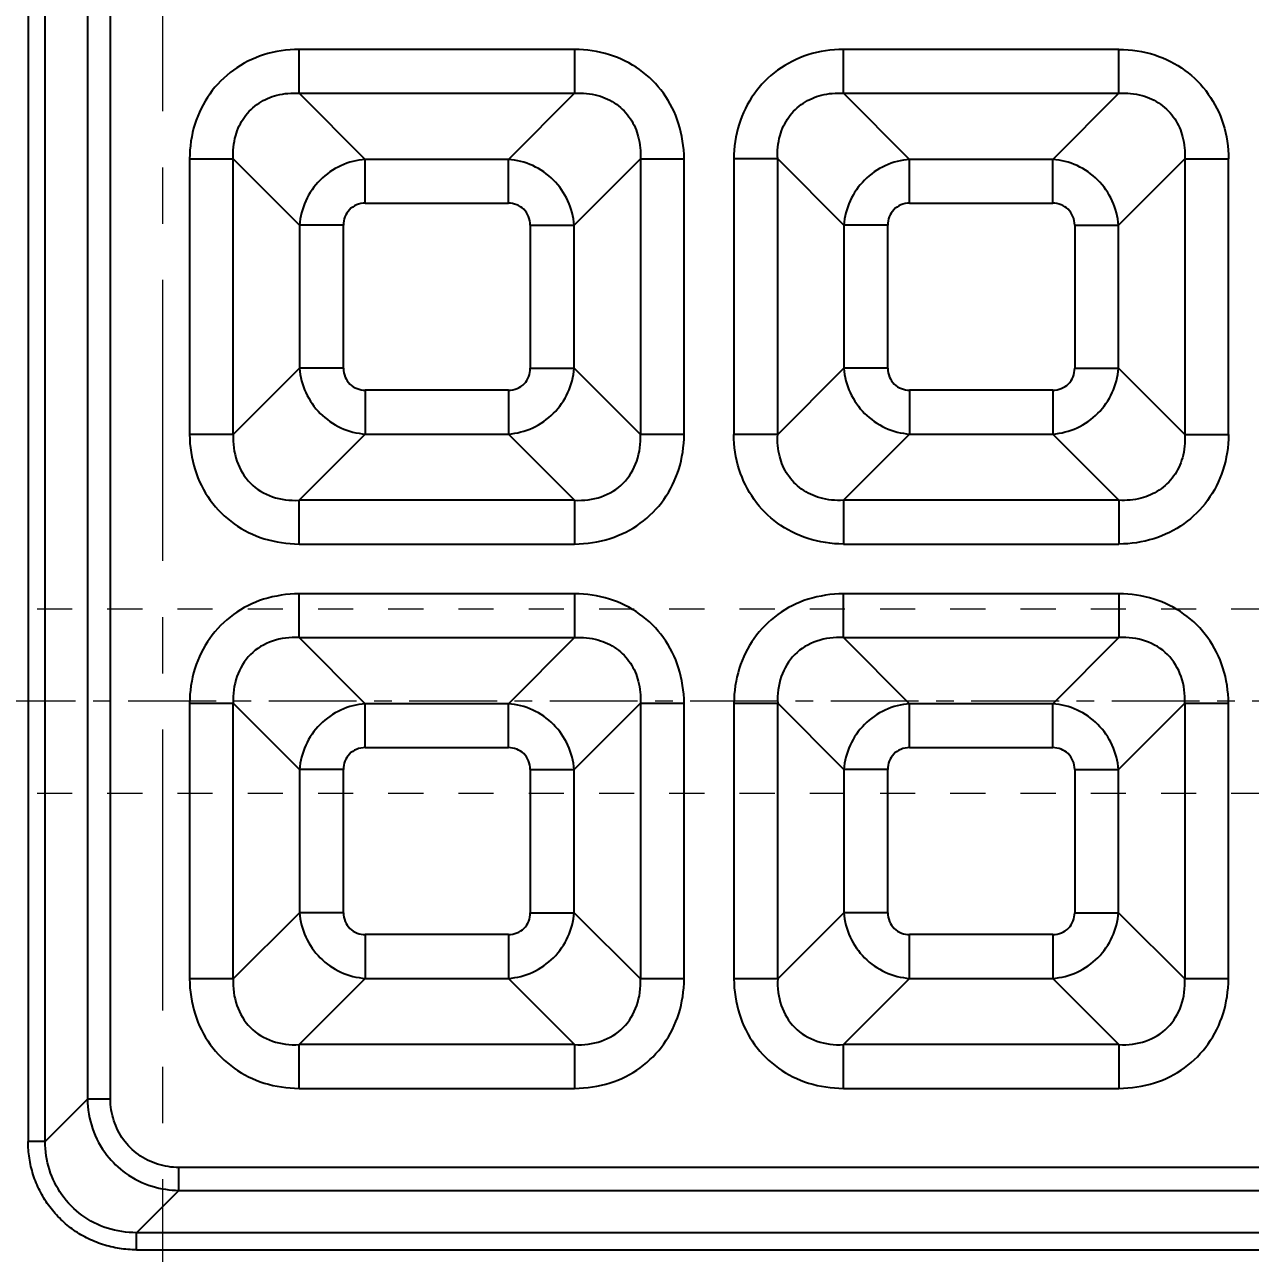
# Model space of a CAD drawing. Header units: millimetres. Extents: x 3267 to 5677, y -4731 to 2600.
# Drawn here: x 4605.2 to 4658.4, y -786 to -732.7 of the extents above; entities that cross this region are included whole.
import ezdxf

# ---------------------------------------------------------------- set-up
doc = ezdxf.new("R2010")
doc.units = ezdxf.units.MM
doc.header["$LTSCALE"] = 16.335
doc.header["$PDMODE"] = 3
doc.header["$PDSIZE"] = 0.3125
doc.linetypes.add('CENTER', pattern=[0.6, 0.375, -0.075, 0.075, -0.075])
doc.linetypes.add('HIDDEN', pattern=[0.2, 0.1, -0.1])
doc.layers.get('0').update_dxf_attribs({"linetype": 'CONTINUOUS'})
doc.layers.get('Defpoints').update_dxf_attribs({"linetype": 'CONTINUOUS'})
doc.layers.add('center', color=1, linetype='CENTER', lineweight=9)
doc.layers.add('cool', color=153, linetype='HIDDEN', lineweight=9)
doc.styles.get("Standard").update_dxf_attribs({"font": 'txt', "width": 0.8})
doc.dimstyles.get("Standard").update_dxf_attribs({"dimtxt": 0.15625, "dimasz": 0.1875, "dimexe": 0.125, "dimexo": 0.0625, "dimtad": 0, "dimtih": 1, "dimtoh": 1, "dimdsep": 46, "dimtxsty": 'Standard', "dimcen": 0.09, "dimadec": 0, "dimazin": 0, "dimtp": 0.01, "dimtm": 0.01, "dimtfac": 1, "dimtofl": 0, "dimtmove": 0, "dimatfit": 3, "dimfxl": 0, "dimtolj": 1, "dimarcsym": 0})

# ---------------------------------------------------------------- blocks, each defined once
blk = doc.blocks.new('*D143')
at = {"color": 4, "lineweight": -2}
blk.add_line((4762.433, -762.001), (4780.713, -762.001), dxfattribs=at)
at = {"layer": 'Defpoints', "color": 0}
for p in [(4762.433, -762.001), (4780.713, -762.001), (4611.243, -791.002)]:
    blk.add_point(p, dxfattribs=at)
at = {"color": 6, "insert": (4788.046, -762.001), "char_height": 5, "attachment_point": 5}
blk.add_mtext('\\A1;29.00', dxfattribs=at)
blk = doc.blocks.new('*D168')
at = {"color": 4, "lineweight": -2}
blk.add_line((4719.639, -743.002), (4780.713, -743.002), dxfattribs=at)
at = {"layer": 'Defpoints', "color": 0}
for p in [(4719.639, -743.002), (4780.713, -743.002), (4611.243, -791.002)]:
    blk.add_point(p, dxfattribs=at)
at = {"color": 6, "insert": (4788.046, -743.002), "char_height": 5, "attachment_point": 5}
blk.add_mtext('\\A1;48.00', dxfattribs=at)
blk = doc.blocks.new('*D169')
at = {"color": 4, "lineweight": -2}
blk.add_line((4697.639, -709.002), (4780.713, -709.002), dxfattribs=at)
at = {"layer": 'Defpoints', "color": 0}
for p in [(4697.639, -709.002), (4780.713, -709.002), (4611.243, -791.002)]:
    blk.add_point(p, dxfattribs=at)
at = {"color": 6, "insert": (4788.046, -709.002), "char_height": 5, "attachment_point": 5}
blk.add_mtext('\\A1;82.00', dxfattribs=at)
blk = doc.blocks.new('*D170')
at = {"color": 4, "lineweight": -2}
blk.add_line((4721.21, -694.001), (4780.713, -694.001), dxfattribs=at)
at = {"layer": 'Defpoints', "color": 0}
for p in [(4721.21, -694.001), (4780.713, -694.001), (4611.243, -791.002)]:
    blk.add_point(p, dxfattribs=at)
at = {"color": 6, "insert": (4788.046, -694.001), "char_height": 5, "attachment_point": 5}
blk.add_mtext('\\A1;97.00', dxfattribs=at)
blk = doc.blocks.new('*D171')
at = {"color": 4, "lineweight": -2}
blk.add_line((4658.639, -680.002), (4780.713, -680.002), dxfattribs=at)
at = {"layer": 'Defpoints', "color": 0}
for p in [(4658.639, -680.002), (4780.713, -680.002), (4611.243, -791.002)]:
    blk.add_point(p, dxfattribs=at)
at = {"color": 6, "insert": (4788.046, -680.002), "char_height": 5, "attachment_point": 5}
blk.add_mtext('\\A1;111.00', dxfattribs=at)
blk = doc.blocks.new('*D172')
at = {"color": 4, "lineweight": -2}
blk.add_line((4615.643, -674.002), (4780.713, -674.002), dxfattribs=at)
at = {"layer": 'Defpoints', "color": 0}
for p in [(4615.643, -674.002), (4780.713, -674.002), (4611.243, -791.002)]:
    blk.add_point(p, dxfattribs=at)
at = {"color": 6, "insert": (4788.713, -674.002), "char_height": 5, "attachment_point": 5}
blk.add_mtext('\\A1;117.00', dxfattribs=at)
blk = doc.blocks.new('*D173')
at = {"color": 4, "lineweight": -2}
for p, q in [((4760.713, -673.002), (4770.713, -667.041)), ((4770.713, -667.041), (4780.713, -667.041)), ((4742.618, -673.002), (4760.713, -673.002))]:
    blk.add_line(p, q, dxfattribs=at)
at = {"layer": 'Defpoints', "color": 0}
for p in [(4780.713, -667.041), (4742.618, -673.002), (4611.243, -791.002)]:
    blk.add_point(p, dxfattribs=at)
at = {"color": 6, "insert": (4788.713, -667.041), "char_height": 5, "attachment_point": 5}
blk.add_mtext('\\A1;118.00', dxfattribs=at)
blk = doc.blocks.new('*D144')
at = {"color": 4, "lineweight": -2}
blk.add_line((4611.243, -642.981), (4611.243, -623.917), dxfattribs=at)
at = {"layer": 'Defpoints', "color": 0}
for p in [(4611.243, -623.917), (4611.243, -642.981), (4611.243, -791.002)]:
    blk.add_point(p, dxfattribs=at)
at = {"color": 6, "insert": (4611.243, -618.917), "char_height": 5, "attachment_point": 5, "rotation": 90}
blk.add_mtext('\\A1;0.00', dxfattribs=at)
blk = doc.blocks.new('*D145')
at = {"color": 4, "lineweight": -2}
for p, q in [((4654.269, -634.173), (4654.269, -624.173)), ((4654.239, -644.173), (4654.269, -634.173)), ((4654.239, -675.602), (4654.239, -644.173))]:
    blk.add_line(p, q, dxfattribs=at)
at = {"layer": 'Defpoints', "color": 0}
for p in [(4654.269, -624.173), (4654.239, -675.602), (4611.243, -791.002)]:
    blk.add_point(p, dxfattribs=at)
at = {"color": 6, "insert": (4654.269, -616.84), "char_height": 5, "attachment_point": 5, "rotation": 90}
blk.add_mtext('\\A1;43.00', dxfattribs=at)
blk = doc.blocks.new('*D179')
at = {"color": 4, "lineweight": -2}
for p, q in [((4693.239, -634.173), (4693.239, -624.173)), ((4694.239, -644.173), (4693.239, -634.173)), ((4694.239, -704.601), (4694.239, -644.173))]:
    blk.add_line(p, q, dxfattribs=at)
at = {"layer": 'Defpoints', "color": 0}
for p in [(4693.239, -624.173), (4694.239, -704.601), (4611.243, -791.002)]:
    blk.add_point(p, dxfattribs=at)
at = {"color": 6, "insert": (4693.239, -616.84), "char_height": 5, "attachment_point": 5, "rotation": 90}
blk.add_mtext('\\A1;83.00', dxfattribs=at)
blk = doc.blocks.new('*D180')
at = {"color": 4, "lineweight": -2}
for p, q in [((4715.239, -634.173), (4715.239, -624.173)), ((4719.239, -644.173), (4715.239, -634.173)), ((4719.239, -738.601), (4719.239, -644.173))]:
    blk.add_line(p, q, dxfattribs=at)
at = {"layer": 'Defpoints', "color": 0}
for p in [(4715.239, -624.173), (4719.239, -738.601), (4611.243, -791.002)]:
    blk.add_point(p, dxfattribs=at)
at = {"color": 6, "insert": (4715.239, -615.84), "char_height": 5, "attachment_point": 5, "rotation": 90}
blk.add_mtext('\\A1;108.00', dxfattribs=at)
blk = doc.blocks.new('*D181')
at = {"color": 4, "lineweight": -2}
blk.add_line((4739.743, -664.202), (4739.743, -624.173), dxfattribs=at)
at = {"layer": 'Defpoints', "color": 0}
for p in [(4739.743, -624.173), (4739.743, -664.202), (4611.243, -791.002)]:
    blk.add_point(p, dxfattribs=at)
at = {"color": 6, "insert": (4739.743, -615.173), "char_height": 5, "attachment_point": 5, "rotation": 90}
blk.add_mtext('\\A1;128.50', dxfattribs=at)
blk = doc.blocks.new('*D148')
at = {"color": 4, "lineweight": -2}
blk.add_line((4460.053, -762.001), (4441.773, -762.001), dxfattribs=at)
at = {"layer": 'Defpoints', "color": 0}
for p in [(4441.773, -762.001), (4460.053, -762.001), (4611.243, -791.002)]:
    blk.add_point(p, dxfattribs=at)
at = {"color": 6, "insert": (4434.439, -762.001), "char_height": 5, "attachment_point": 5}
blk.add_mtext('\\A1;29.00', dxfattribs=at)
blk = doc.blocks.new('*D149')
at = {"color": 4, "lineweight": -2}
blk.add_line((4502.817, -743.002), (4441.773, -743.002), dxfattribs=at)
at = {"layer": 'Defpoints', "color": 0}
for p in [(4441.773, -743.002), (4502.817, -743.002), (4611.243, -791.002)]:
    blk.add_point(p, dxfattribs=at)
at = {"color": 6, "insert": (4434.439, -743.002), "char_height": 5, "attachment_point": 5}
blk.add_mtext('\\A1;48.00', dxfattribs=at)
blk = doc.blocks.new('*D150')
at = {"color": 4, "lineweight": -2}
blk.add_line((4524.817, -709.002), (4441.773, -709.002), dxfattribs=at)
at = {"layer": 'Defpoints', "color": 0}
for p in [(4441.773, -709.002), (4524.817, -709.002), (4611.243, -791.002)]:
    blk.add_point(p, dxfattribs=at)
at = {"color": 6, "insert": (4434.439, -709.002), "char_height": 5, "attachment_point": 5}
blk.add_mtext('\\A1;82.00', dxfattribs=at)
blk = doc.blocks.new('*D151')
at = {"color": 4, "lineweight": -2}
blk.add_line((4501.275, -694.001), (4441.773, -694.001), dxfattribs=at)
at = {"layer": 'Defpoints', "color": 0}
for p in [(4441.773, -694.001), (4501.275, -694.001), (4611.243, -791.002)]:
    blk.add_point(p, dxfattribs=at)
at = {"color": 6, "insert": (4434.439, -694.001), "char_height": 5, "attachment_point": 5}
blk.add_mtext('\\A1;97.00', dxfattribs=at)
blk = doc.blocks.new('*D152')
at = {"color": 4, "lineweight": -2}
blk.add_line((4563.817, -680.002), (4441.773, -680.002), dxfattribs=at)
at = {"layer": 'Defpoints', "color": 0}
for p in [(4441.773, -680.002), (4563.817, -680.002), (4611.243, -791.002)]:
    blk.add_point(p, dxfattribs=at)
at = {"color": 6, "insert": (4434.439, -680.002), "char_height": 5, "attachment_point": 5}
blk.add_mtext('\\A1;111.00', dxfattribs=at)
blk = doc.blocks.new('*D153')
at = {"color": 4, "lineweight": -2}
blk.add_line((4606.843, -674.002), (4441.773, -674.002), dxfattribs=at)
at = {"layer": 'Defpoints', "color": 0}
for p in [(4441.773, -674.002), (4606.843, -674.002), (4611.243, -791.002)]:
    blk.add_point(p, dxfattribs=at)
at = {"color": 6, "insert": (4433.773, -674.002), "char_height": 5, "attachment_point": 5}
blk.add_mtext('\\A1;117.00', dxfattribs=at)
blk = doc.blocks.new('*D154')
at = {"color": 4, "lineweight": -2}
for p, q in [((4451.773, -667.041), (4441.773, -667.041)), ((4461.773, -673.002), (4451.773, -667.041)), ((4479.867, -673.002), (4461.773, -673.002))]:
    blk.add_line(p, q, dxfattribs=at)
at = {"layer": 'Defpoints', "color": 0}
for p in [(4441.773, -667.041), (4479.867, -673.002), (4611.243, -791.002)]:
    blk.add_point(p, dxfattribs=at)
at = {"color": 6, "insert": (4433.773, -667.041), "char_height": 5, "attachment_point": 5}
blk.add_mtext('\\A1;118.00', dxfattribs=at)
blk = doc.blocks.new('*D160')
at = {"color": 4, "lineweight": -2}
for p, q in [((4568.217, -634.173), (4568.217, -624.173)), ((4568.247, -644.173), (4568.217, -634.173)), ((4568.247, -675.644), (4568.247, -644.173))]:
    blk.add_line(p, q, dxfattribs=at)
at = {"layer": 'Defpoints', "color": 0}
for p in [(4568.217, -624.173), (4568.247, -675.644), (4611.243, -791.002)]:
    blk.add_point(p, dxfattribs=at)
at = {"color": 6, "insert": (4568.217, -616.84), "char_height": 5, "attachment_point": 5, "rotation": 90}
blk.add_mtext('\\A1;43.00', dxfattribs=at)
blk = doc.blocks.new('*D161')
at = {"color": 4, "lineweight": -2}
for p, q in [((4529.217, -634.173), (4529.217, -624.173)), ((4528.247, -644.173), (4529.217, -634.173)), ((4528.247, -704.672), (4528.247, -644.173))]:
    blk.add_line(p, q, dxfattribs=at)
at = {"layer": 'Defpoints', "color": 0}
for p in [(4529.217, -624.173), (4528.247, -704.672), (4611.243, -791.002)]:
    blk.add_point(p, dxfattribs=at)
at = {"color": 6, "insert": (4529.217, -616.84), "char_height": 5, "attachment_point": 5, "rotation": 90}
blk.add_mtext('\\A1;83.00', dxfattribs=at)
blk = doc.blocks.new('*D162')
at = {"color": 4, "lineweight": -2}
for p, q in [((4507.217, -634.173), (4507.217, -624.173)), ((4506.247, -644.173), (4507.217, -634.173)), ((4506.247, -738.601), (4506.247, -644.173))]:
    blk.add_line(p, q, dxfattribs=at)
at = {"layer": 'Defpoints', "color": 0}
for p in [(4507.217, -624.173), (4506.247, -738.601), (4611.243, -791.002)]:
    blk.add_point(p, dxfattribs=at)
at = {"color": 6, "insert": (4507.217, -615.84), "char_height": 5, "attachment_point": 5, "rotation": 90}
blk.add_mtext('\\A1;105.00', dxfattribs=at)
blk = doc.blocks.new('*D163')
at = {"color": 4, "lineweight": -2}
blk.add_line((4482.742, -664.202), (4482.742, -624.173), dxfattribs=at)
at = {"layer": 'Defpoints', "color": 0}
for p in [(4482.742, -624.173), (4482.742, -664.202), (4611.243, -791.002)]:
    blk.add_point(p, dxfattribs=at)
at = {"color": 6, "insert": (4482.742, -615.173), "char_height": 5, "attachment_point": 5, "rotation": 90}
blk.add_mtext('\\A1;128.50', dxfattribs=at)
blk = doc.blocks.new('*D167')
at = {"color": 4, "lineweight": -2}
for p, q in [((4493.943, -636.034), (4493.943, -626.034)), ((4490.742, -646.034), (4493.943, -636.034)), ((4490.742, -781.571), (4490.742, -646.034))]:
    blk.add_line(p, q, dxfattribs=at)
at = {"layer": 'Defpoints', "color": 0}
for p in [(4493.943, -626.034), (4490.742, -781.571), (4611.243, -791.002)]:
    blk.add_point(p, dxfattribs=at)
at = {"color": 6, "insert": (4493.943, -617.368), "char_height": 5, "attachment_point": 5, "rotation": 90}
blk.add_mtext('\\A1;120.50', dxfattribs=at)
blk = doc.blocks.new('*D185')
at = {"color": 4, "lineweight": -2}
for p, q in [((4451.914, -779.805), (4441.914, -779.805)), ((4461.914, -785.971), (4451.914, -779.805)), ((4486.342, -785.971), (4461.914, -785.971))]:
    blk.add_line(p, q, dxfattribs=at)
at = {"layer": 'Defpoints', "color": 0}
for p in [(4441.914, -779.805), (4486.342, -785.971), (4611.243, -791.001)]:
    blk.add_point(p, dxfattribs=at)
at = {"color": 6, "insert": (4436.247, -779.805), "char_height": 5, "attachment_point": 5}
blk.add_mtext('\\A1;5.03', dxfattribs=at)
blk = doc.blocks.new('*D186')
at = {"color": 4, "lineweight": -2}
for p, q in [((4760.382, -785.971), (4770.382, -781.558)), ((4770.382, -781.558), (4780.382, -781.558)), ((4729.143, -785.971), (4760.382, -785.971))]:
    blk.add_line(p, q, dxfattribs=at)
at = {"layer": 'Defpoints', "color": 0}
for p in [(4780.382, -781.558), (4729.143, -785.971), (4611.243, -791.001)]:
    blk.add_point(p, dxfattribs=at)
at = {"color": 6, "insert": (4786.048, -781.558), "char_height": 5, "attachment_point": 5}
blk.add_mtext('\\A1;5.03', dxfattribs=at)
blk = doc.blocks.new('*D187')
at = {"color": 4, "lineweight": -2}
blk.add_line((4724.743, -781.571), (4724.743, -624.743), dxfattribs=at)
at = {"layer": 'Defpoints', "color": 0}
for p in [(4724.743, -624.743), (4724.743, -781.571), (4611.243, -791.001)]:
    blk.add_point(p, dxfattribs=at)
at = {"color": 6, "insert": (4724.743, -616.409), "char_height": 5, "attachment_point": 5, "rotation": 90}
blk.add_mtext('\\A1;113.50', dxfattribs=at)

msp = doc.modelspace()

# ---------------------------------------------------------------- linework, layer by layer
at = {"color": 6, "linetype": 'Continuous'}
for p, q in [((4605.397, -701.95), (4605.395, -781.113)), ((4606.138, -781.113), (4606.137, -701.95)), ((4608.962, -779.278), (4608.962, -703.86)), ((4607.973, -705.348), (4607.974, -779.278)), ((4617.149, -735.635), (4617.149, -733.734)), ((4629.106, -733.734), (4617.149, -733.734)), ((4629.106, -733.734), (4629.106, -735.635)), ((4640.766, -735.635), (4640.766, -733.734)), ((4652.724, -733.734), (4640.766, -733.734)), ((4652.724, -735.635), (4652.724, -733.734)), ((4617.149, -735.635), (4620.022, -738.508)), ((4617.149, -735.635), (4629.106, -735.635)), ((4626.233, -738.508), (4629.106, -735.635)), ((4640.766, -735.635), (4652.724, -735.635)), ((4640.766, -735.635), (4643.639, -738.508)), ((4649.851, -738.508), (4652.724, -735.635)), ((4612.398, -738.486), (4612.398, -750.443)), ((4612.398, -738.486), (4614.298, -738.486)), ((4614.298, -750.443), (4614.298, -738.486)), ((4617.171, -741.359), (4614.298, -738.486)), ((4620.022, -740.408), (4620.022, -738.508)), ((4626.233, -738.508), (4620.022, -738.508)), ((4626.233, -740.408), (4626.233, -738.508)), ((4631.957, -738.486), (4629.084, -741.359)), ((4631.957, -738.486), (4631.957, -750.443)), ((4631.957, -738.486), (4633.858, -738.486)), ((4633.858, -750.443), (4633.858, -738.486)), ((4636.015, -738.486), (4636.015, -750.443)), ((4637.916, -738.486), (4636.015, -738.486)), ((4637.916, -750.443), (4637.916, -738.486)), ((4640.789, -741.359), (4637.916, -738.486)), ((4643.639, -740.408), (4643.639, -738.508)), ((4649.851, -738.508), (4643.639, -738.508)), ((4649.851, -740.408), (4649.851, -738.508)), ((4655.575, -738.486), (4652.702, -741.359)), ((4655.575, -738.486), (4655.575, -750.443)), ((4655.575, -738.486), (4657.475, -738.486)), ((4657.475, -750.443), (4657.475, -738.486)), ((4620.022, -740.408), (4626.233, -740.408)), ((4643.639, -740.408), (4649.851, -740.408)), ((4617.171, -741.359), (4617.171, -747.57)), ((4619.072, -741.359), (4617.171, -741.359)), ((4619.072, -747.57), (4619.072, -741.359)), ((4627.184, -741.359), (4627.184, -747.57)), ((4627.184, -741.359), (4629.084, -741.359)), ((4629.084, -747.57), (4629.084, -741.359)), ((4640.789, -741.359), (4640.789, -747.57)), ((4642.689, -741.359), (4640.789, -741.359)), ((4642.689, -747.57), (4642.689, -741.359)), ((4650.801, -741.359), (4650.801, -747.57)), ((4650.801, -741.359), (4652.702, -741.359)), ((4652.702, -747.57), (4652.702, -741.359)), ((4614.298, -750.443), (4617.171, -747.57)), ((4619.072, -747.57), (4617.171, -747.57)), ((4627.184, -747.57), (4629.084, -747.57)), ((4629.084, -747.57), (4631.957, -750.443)), ((4637.916, -750.443), (4640.789, -747.57)), ((4642.689, -747.57), (4640.789, -747.57)), ((4650.801, -747.57), (4652.702, -747.57)), ((4652.702, -747.57), (4655.575, -750.443)), ((4620.022, -748.52), (4620.022, -750.421)), ((4626.233, -748.52), (4620.022, -748.52)), ((4626.233, -748.52), (4626.233, -750.421)), ((4643.639, -748.52), (4643.639, -750.421)), ((4649.851, -748.52), (4643.639, -748.52)), ((4649.851, -748.52), (4649.851, -750.421)), ((4614.298, -750.443), (4612.398, -750.443)), ((4620.022, -750.421), (4617.149, -753.294)), ((4620.022, -750.421), (4626.233, -750.421)), ((4629.106, -753.294), (4626.233, -750.421)), ((4633.858, -750.443), (4631.957, -750.443)), ((4637.916, -750.443), (4636.015, -750.443)), ((4643.639, -750.421), (4640.766, -753.294)), ((4643.639, -750.421), (4649.851, -750.421)), ((4652.724, -753.294), (4649.851, -750.421)), ((4655.575, -750.443), (4657.475, -750.443)), ((4617.149, -755.194), (4617.149, -753.294)), ((4629.106, -753.294), (4617.149, -753.294)), ((4629.106, -753.294), (4629.106, -755.194)), ((4640.766, -753.294), (4640.766, -755.194)), ((4652.724, -753.294), (4640.766, -753.294)), ((4652.724, -753.294), (4652.724, -755.194)), ((4617.149, -755.194), (4629.106, -755.194)), ((4640.766, -755.194), (4652.724, -755.194)), ((4617.149, -759.252), (4617.149, -757.352)), ((4629.106, -757.352), (4617.149, -757.352)), ((4629.106, -757.352), (4629.106, -759.252)), ((4640.766, -759.252), (4640.766, -757.352)), ((4652.724, -757.352), (4640.766, -757.352)), ((4652.724, -757.352), (4652.724, -759.252)), ((4617.149, -759.252), (4620.022, -762.125)), ((4617.149, -759.252), (4629.106, -759.252)), ((4626.233, -762.125), (4629.106, -759.252)), ((4640.766, -759.252), (4652.724, -759.252)), ((4640.766, -759.252), (4643.639, -762.125)), ((4649.851, -762.125), (4652.724, -759.252)), ((4612.398, -762.103), (4612.398, -774.061)), ((4612.398, -762.103), (4614.298, -762.103)), ((4614.298, -774.061), (4614.298, -762.103)), ((4617.171, -764.976), (4614.298, -762.103)), ((4620.022, -764.026), (4620.022, -762.125)), ((4626.233, -762.125), (4620.022, -762.125)), ((4626.233, -764.026), (4626.233, -762.125)), ((4631.957, -762.103), (4629.084, -764.976)), ((4631.957, -762.103), (4631.957, -774.061)), ((4631.957, -762.103), (4633.858, -762.103)), ((4633.858, -774.061), (4633.858, -762.103)), ((4636.015, -762.103), (4636.015, -774.061)), ((4636.015, -762.103), (4637.916, -762.103)), ((4637.916, -774.061), (4637.916, -762.103)), ((4640.789, -764.976), (4637.916, -762.103)), ((4643.639, -764.026), (4643.639, -762.125)), ((4649.851, -762.125), (4643.639, -762.125)), ((4649.851, -764.026), (4649.851, -762.125)), ((4655.575, -762.103), (4652.702, -764.976)), ((4655.575, -762.103), (4655.575, -774.061)), ((4655.575, -762.103), (4657.475, -762.103)), ((4657.475, -774.061), (4657.475, -762.103)), ((4620.022, -764.026), (4626.233, -764.026)), ((4643.639, -764.026), (4649.851, -764.026)), ((4617.171, -764.976), (4617.171, -771.188)), ((4619.072, -764.976), (4617.171, -764.976)), ((4619.072, -771.188), (4619.072, -764.976)), ((4627.184, -764.976), (4627.184, -771.188)), ((4627.184, -764.976), (4629.084, -764.976)), ((4629.084, -771.188), (4629.084, -764.976)), ((4640.789, -764.976), (4640.789, -771.188)), ((4642.689, -764.976), (4640.789, -764.976)), ((4642.689, -771.188), (4642.689, -764.976)), ((4650.801, -764.976), (4650.801, -771.188)), ((4650.801, -764.976), (4652.702, -764.976)), ((4652.702, -771.188), (4652.702, -764.976)), ((4614.298, -774.061), (4617.171, -771.188)), ((4619.072, -771.188), (4617.171, -771.188)), ((4627.184, -771.188), (4629.084, -771.188)), ((4629.084, -771.188), (4631.957, -774.061)), ((4637.916, -774.061), (4640.789, -771.188)), ((4642.689, -771.188), (4640.789, -771.188)), ((4650.801, -771.188), (4652.702, -771.188)), ((4652.702, -771.188), (4655.575, -774.061)), ((4620.022, -772.138), (4620.022, -774.038)), ((4626.233, -772.138), (4620.022, -772.138)), ((4626.233, -772.138), (4626.233, -774.038)), ((4643.639, -774.038), (4643.639, -772.138)), ((4649.851, -772.138), (4643.639, -772.138)), ((4649.851, -772.138), (4649.851, -774.038)), ((4614.298, -774.061), (4612.398, -774.061)), ((4620.022, -774.038), (4617.149, -776.911)), ((4620.022, -774.038), (4626.233, -774.038)), ((4629.106, -776.911), (4626.233, -774.038)), ((4633.858, -774.061), (4631.957, -774.061)), ((4637.916, -774.061), (4636.015, -774.061)), ((4643.639, -774.038), (4640.766, -776.911)), ((4643.639, -774.038), (4649.851, -774.038)), ((4652.724, -776.911), (4649.851, -774.038)), ((4657.475, -774.061), (4655.575, -774.061)), ((4617.149, -778.812), (4617.149, -776.911)), ((4629.106, -776.911), (4617.149, -776.911)), ((4629.106, -776.911), (4629.106, -778.812)), ((4640.766, -778.812), (4640.766, -776.911)), ((4652.724, -776.911), (4640.766, -776.911)), ((4652.724, -776.911), (4652.724, -778.812)), ((4617.149, -778.812), (4629.106, -778.812)), ((4640.766, -778.812), (4652.724, -778.812)), ((4606.138, -781.113), (4607.974, -779.277)), ((4608.962, -779.278), (4607.974, -779.278)), ((4606.138, -781.113), (4605.395, -781.113)), ((4611.931, -783.236), (4611.931, -782.247)), ((4687.35, -782.247), (4611.931, -782.247)), ((4611.933, -783.236), (4610.097, -785.072)), ((4611.931, -783.235), (4685.861, -783.236)), ((4610.097, -785.814), (4610.097, -785.072)), ((4689.259, -785.072), (4610.097, -785.072)), ((4610.097, -785.814), (4689.259, -785.812))]:
    msp.add_line(p, q, dxfattribs=at)
for centre, radius, start, end in [((4611.269, -785.971), 102.28, 28.91984, 173.84027), ((4611.269, -785.971), 102.395, 28.92651, 170.47427), ((4611.269, -785.971), 101.778, 28.91317, 173.80147), ((4611.269, -785.971), 100.622, 28.40074, 331.59927), ((4611.269, -785.971), 100.12, 28.40075, 331.59926), ((4611.269, -785.971), 100.057, 28.37938, 331.62062), ((4611.269, -785.971), 98.859, 28.37934, 331.62065), ((4605.239, -785.971), 87.818, 27.48882, 137.56344), ((4605.239, -785.971), 87.224, 13.52978, 137.63947), ((4605.239, -785.971), 87.317, 27.48942, 137.56349), ((4605.239, -785.971), 86.622, 13.52978, 137.63811), ((4605.239, -785.971), 86.271, 1.61975, 88.38025), ((4605.239, -785.971), 85.531, 1.61975, 88.38025), ((4605.239, -785.971), 83.696, 2.93582, 87.06418), ((4605.239, -785.971), 82.706, 2.93582, 87.06418)]:
    msp.add_arc(centre, radius, start, end, dxfattribs=at)
for points, knots in [([(4617.149, -733.734), (4616.631, -733.743), (4615.617, -733.885), (4614.259, -734.567), (4613.213, -735.623), (4612.546, -736.974), (4612.406, -737.976), (4612.398, -738.486)], [0, 0, 0, 0, 0.20814, 0.404556, 0.600101, 0.795212, 1, 1, 1, 1]), ([(4633.858, -738.486), (4633.848, -737.968), (4633.706, -736.953), (4633.024, -735.595), (4631.968, -734.549), (4630.617, -733.883), (4629.616, -733.742), (4629.106, -733.734)], [0, 0, 0, 0, 0.208187, 0.404674, 0.600207, 0.795238, 1, 1, 1, 1]), ([(4640.766, -733.734), (4640.248, -733.734), (4639.229, -733.887), (4637.87, -734.57), (4636.822, -735.631), (4636.162, -736.979), (4636.015, -737.98), (4636.015, -738.486)], [0, 0, 0, 0, 0.208218, 0.406157, 0.601012, 0.796759, 1, 1, 1, 1]), ([(4652.724, -733.734), (4653.246, -733.734), (4654.268, -733.889), (4655.623, -734.573), (4656.665, -735.628), (4657.327, -736.973), (4657.475, -737.976), (4657.475, -738.486)], [0, 0, 0, 0, 0.209973, 0.407076, 0.600298, 0.795169, 1, 1, 1, 1]), ([(4614.298, -738.486), (4614.278, -738.147), (4614.335, -737.501), (4614.734, -736.644), (4615.377, -736.026), (4616.215, -735.665), (4616.829, -735.616), (4617.149, -735.635)], [0, 0, 0, 0, 0.221835, 0.414242, 0.605288, 0.790745, 1, 1, 1, 1]), ([(4629.106, -735.635), (4629.445, -735.615), (4630.091, -735.672), (4630.947, -736.071), (4631.566, -736.714), (4631.927, -737.552), (4631.976, -738.166), (4631.957, -738.486)], [0, 0, 0, 0, 0.221836, 0.414242, 0.605288, 0.790746, 1, 1, 1, 1]), ([(4637.916, -738.486), (4637.895, -738.147), (4637.952, -737.502), (4638.351, -736.645), (4638.994, -736.027), (4639.832, -735.665), (4640.447, -735.616), (4640.766, -735.635)], [0, 0, 0, 0, 0.221646, 0.414002, 0.605103, 0.790659, 1, 1, 1, 1]), ([(4652.724, -735.635), (4653.06, -735.615), (4653.702, -735.671), (4654.559, -736.069), (4655.179, -736.714), (4655.544, -737.553), (4655.594, -738.166), (4655.575, -738.486)], [0, 0, 0, 0, 0.21998, 0.412518, 0.605434, 0.791016, 1, 1, 1, 1]), ([(4620.022, -738.508), (4619.659, -738.533), (4618.935, -738.72), (4618.021, -739.36), (4617.382, -740.274), (4617.196, -740.997), (4617.171, -741.359)], [0, 0, 0, 0, 0.249666, 0.500527, 0.751123, 1, 1, 1, 1]), ([(4629.084, -741.359), (4629.059, -740.996), (4628.872, -740.271), (4628.232, -739.357), (4627.318, -738.719), (4626.595, -738.532), (4626.233, -738.508)], [0, 0, 0, 0, 0.249665, 0.500526, 0.751122, 1, 1, 1, 1]), ([(4643.639, -738.508), (4643.277, -738.533), (4642.552, -738.72), (4641.638, -739.36), (4640.999, -740.274), (4640.813, -740.997), (4640.789, -741.359)], [0, 0, 0, 0, 0.249668, 0.500528, 0.751123, 1, 1, 1, 1]), ([(4652.702, -741.359), (4652.677, -740.996), (4652.49, -740.271), (4651.849, -739.357), (4650.935, -738.719), (4650.212, -738.532), (4649.851, -738.508)], [0, 0, 0, 0, 0.249665, 0.500526, 0.751122, 1, 1, 1, 1]), ([(4620.022, -740.408), (4619.893, -740.408), (4619.638, -740.46), (4619.315, -740.671), (4619.119, -740.992), (4619.072, -741.237), (4619.072, -741.359)], [0, 0, 0, 0, 0.259809, 0.509834, 0.755075, 1, 1, 1, 1]), ([(4627.184, -741.359), (4627.184, -741.23), (4627.132, -740.975), (4626.921, -740.652), (4626.599, -740.455), (4626.355, -740.408), (4626.233, -740.408)], [0, 0, 0, 0, 0.259809, 0.509834, 0.755075, 1, 1, 1, 1]), ([(4643.639, -740.408), (4643.51, -740.408), (4643.256, -740.46), (4642.933, -740.671), (4642.736, -740.992), (4642.689, -741.237), (4642.689, -741.359)], [0, 0, 0, 0, 0.25981, 0.509835, 0.755075, 1, 1, 1, 1]), ([(4650.801, -741.359), (4650.801, -741.23), (4650.749, -740.975), (4650.539, -740.652), (4650.217, -740.455), (4649.972, -740.408), (4649.851, -740.408)], [0, 0, 0, 0, 0.259809, 0.509834, 0.755075, 1, 1, 1, 1]), ([(4617.171, -747.57), (4617.196, -747.933), (4617.383, -748.657), (4618.024, -749.571), (4618.937, -750.21), (4619.66, -750.396), (4620.022, -750.421)], [0, 0, 0, 0, 0.249667, 0.500527, 0.751123, 1, 1, 1, 1]), ([(4619.072, -747.57), (4619.072, -747.699), (4619.123, -747.954), (4619.334, -748.276), (4619.656, -748.473), (4619.9, -748.52), (4620.022, -748.52)], [0, 0, 0, 0, 0.259809, 0.509834, 0.755075, 1, 1, 1, 1]), ([(4626.233, -750.421), (4626.596, -750.396), (4627.32, -750.209), (4628.234, -749.568), (4628.873, -748.655), (4629.059, -747.932), (4629.084, -747.57)], [0, 0, 0, 0, 0.249668, 0.500529, 0.751126, 1, 1, 1, 1]), ([(4626.233, -748.52), (4626.362, -748.52), (4626.617, -748.469), (4626.94, -748.258), (4627.137, -747.936), (4627.184, -747.692), (4627.184, -747.57)], [0, 0, 0, 0, 0.259809, 0.509834, 0.755075, 1, 1, 1, 1]), ([(4640.789, -747.57), (4640.813, -747.933), (4641, -748.657), (4641.641, -749.571), (4642.555, -750.21), (4643.278, -750.396), (4643.639, -750.421)], [0, 0, 0, 0, 0.24967, 0.500529, 0.751124, 1, 1, 1, 1]), ([(4642.689, -747.57), (4642.689, -747.699), (4642.741, -747.954), (4642.951, -748.276), (4643.273, -748.473), (4643.518, -748.52), (4643.639, -748.52)], [0, 0, 0, 0, 0.259809, 0.509834, 0.755075, 1, 1, 1, 1]), ([(4649.851, -750.421), (4650.214, -750.396), (4650.938, -750.209), (4651.852, -749.568), (4652.491, -748.655), (4652.677, -747.932), (4652.702, -747.57)], [0, 0, 0, 0, 0.24967, 0.50053, 0.751126, 1, 1, 1, 1]), ([(4612.398, -750.443), (4612.407, -750.961), (4612.549, -751.975), (4613.231, -753.333), (4614.287, -754.379), (4615.638, -755.046), (4616.639, -755.186), (4617.149, -755.194)], [0, 0, 0, 0, 0.208153, 0.404601, 0.600135, 0.79522, 1, 1, 1, 1]), ([(4614.298, -750.443), (4614.275, -750.831), (4614.372, -751.608), (4614.969, -752.623), (4615.984, -753.22), (4616.761, -753.317), (4617.149, -753.294)], [0, 0, 0, 0, 0.254794, 0.500003, 0.745227, 1, 1, 1, 1]), ([(4629.106, -755.194), (4629.624, -755.185), (4630.638, -755.043), (4631.996, -754.361), (4633.042, -753.305), (4633.709, -751.954), (4633.85, -750.952), (4633.858, -750.443)], [0, 0, 0, 0, 0.208153, 0.404601, 0.600135, 0.79522, 1, 1, 1, 1]), ([(4629.106, -753.294), (4629.494, -753.317), (4630.271, -753.22), (4631.286, -752.623), (4631.883, -751.608), (4631.98, -750.831), (4631.957, -750.443)], [0, 0, 0, 0, 0.254794, 0.500003, 0.745227, 1, 1, 1, 1]), ([(4640.766, -755.194), (4640.244, -755.194), (4639.223, -755.039), (4637.867, -754.355), (4636.825, -753.3), (4636.163, -751.955), (4636.015, -750.953), (4636.015, -750.443)], [0, 0, 0, 0, 0.209973, 0.407076, 0.600298, 0.795169, 1, 1, 1, 1]), ([(4640.766, -753.294), (4640.428, -753.314), (4639.782, -753.257), (4638.926, -752.858), (4638.307, -752.216), (4637.946, -751.377), (4637.896, -750.763), (4637.916, -750.443)], [0, 0, 0, 0, 0.221646, 0.414002, 0.605103, 0.790659, 1, 1, 1, 1]), ([(4657.475, -750.443), (4657.475, -750.966), (4657.32, -751.987), (4656.636, -753.342), (4655.581, -754.384), (4654.236, -755.046), (4653.234, -755.194), (4652.724, -755.194)], [0, 0, 0, 0, 0.209973, 0.407076, 0.600298, 0.795169, 1, 1, 1, 1]), ([(4655.575, -750.443), (4655.595, -750.782), (4655.538, -751.427), (4655.139, -752.283), (4654.496, -752.902), (4653.658, -753.263), (4653.044, -753.313), (4652.724, -753.294)], [0, 0, 0, 0, 0.221644, 0.414001, 0.605102, 0.790659, 1, 1, 1, 1]), ([(4617.149, -757.352), (4616.631, -757.361), (4615.617, -757.503), (4614.259, -758.185), (4613.213, -759.241), (4612.546, -760.592), (4612.406, -761.594), (4612.398, -762.103)], [0, 0, 0, 0, 0.208153, 0.404601, 0.600135, 0.79522, 1, 1, 1, 1]), ([(4633.858, -762.103), (4633.848, -761.585), (4633.706, -760.571), (4633.024, -759.212), (4631.968, -758.166), (4630.617, -757.5), (4629.616, -757.36), (4629.106, -757.352)], [0, 0, 0, 0, 0.208228, 0.404776, 0.600299, 0.795261, 1, 1, 1, 1]), ([(4640.766, -757.352), (4640.249, -757.361), (4639.234, -757.503), (4637.877, -758.185), (4636.83, -759.241), (4636.164, -760.592), (4636.023, -761.594), (4636.015, -762.103)], [0, 0, 0, 0, 0.208153, 0.404601, 0.600135, 0.79522, 1, 1, 1, 1]), ([(4657.475, -762.103), (4657.466, -761.585), (4657.324, -760.571), (4656.642, -759.213), (4655.586, -758.167), (4654.235, -757.5), (4653.233, -757.36), (4652.724, -757.352)], [0, 0, 0, 0, 0.208153, 0.404601, 0.600135, 0.79522, 1, 1, 1, 1]), ([(4617.149, -759.252), (4616.761, -759.229), (4615.984, -759.326), (4614.969, -759.923), (4614.372, -760.938), (4614.275, -761.715), (4614.298, -762.103)], [0, 0, 0, 0, 0.254794, 0.500003, 0.745227, 1, 1, 1, 1]), ([(4629.106, -759.252), (4629.445, -759.232), (4630.091, -759.289), (4630.947, -759.688), (4631.566, -760.331), (4631.927, -761.169), (4631.976, -761.783), (4631.957, -762.103)], [0, 0, 0, 0, 0.221836, 0.414242, 0.605288, 0.790746, 1, 1, 1, 1]), ([(4640.766, -759.252), (4640.379, -759.229), (4639.602, -759.326), (4638.587, -759.923), (4637.99, -760.938), (4637.892, -761.715), (4637.916, -762.103)], [0, 0, 0, 0, 0.254794, 0.500003, 0.745227, 1, 1, 1, 1]), ([(4655.575, -762.103), (4655.598, -761.715), (4655.501, -760.938), (4654.903, -759.923), (4653.888, -759.326), (4653.111, -759.229), (4652.724, -759.252)], [0, 0, 0, 0, 0.254794, 0.500003, 0.745227, 1, 1, 1, 1]), ([(4620.022, -762.125), (4619.659, -762.15), (4618.935, -762.337), (4618.021, -762.978), (4617.382, -763.892), (4617.196, -764.614), (4617.171, -764.976)], [0, 0, 0, 0, 0.249666, 0.500527, 0.751123, 1, 1, 1, 1]), ([(4629.084, -764.976), (4629.059, -764.613), (4628.872, -763.889), (4628.232, -762.975), (4627.318, -762.336), (4626.595, -762.15), (4626.233, -762.125)], [0, 0, 0, 0, 0.249665, 0.500526, 0.751122, 1, 1, 1, 1]), ([(4643.639, -762.125), (4643.277, -762.15), (4642.552, -762.337), (4641.638, -762.978), (4640.999, -763.892), (4640.813, -764.614), (4640.789, -764.976)], [0, 0, 0, 0, 0.249666, 0.500527, 0.751123, 1, 1, 1, 1]), ([(4652.702, -764.976), (4652.677, -764.613), (4652.49, -763.889), (4651.849, -762.975), (4650.935, -762.336), (4650.212, -762.15), (4649.851, -762.125)], [0, 0, 0, 0, 0.249665, 0.500526, 0.751122, 1, 1, 1, 1]), ([(4620.022, -764.026), (4619.893, -764.026), (4619.638, -764.077), (4619.315, -764.288), (4619.119, -764.61), (4619.072, -764.855), (4619.072, -764.976)], [0, 0, 0, 0, 0.259809, 0.509834, 0.755075, 1, 1, 1, 1]), ([(4627.184, -764.976), (4627.184, -764.847), (4627.132, -764.592), (4626.921, -764.27), (4626.599, -764.073), (4626.355, -764.026), (4626.233, -764.026)], [0, 0, 0, 0, 0.259809, 0.509834, 0.755075, 1, 1, 1, 1]), ([(4643.639, -764.026), (4643.51, -764.026), (4643.256, -764.077), (4642.933, -764.288), (4642.736, -764.61), (4642.689, -764.855), (4642.689, -764.976)], [0, 0, 0, 0, 0.259809, 0.509834, 0.755075, 1, 1, 1, 1]), ([(4650.801, -764.976), (4650.801, -764.847), (4650.749, -764.592), (4650.539, -764.27), (4650.217, -764.073), (4649.972, -764.026), (4649.851, -764.026)], [0, 0, 0, 0, 0.259809, 0.509834, 0.755075, 1, 1, 1, 1]), ([(4617.171, -771.188), (4617.196, -771.55), (4617.383, -772.275), (4618.024, -773.189), (4618.937, -773.827), (4619.66, -774.014), (4620.022, -774.038)], [0, 0, 0, 0, 0.249667, 0.500527, 0.751123, 1, 1, 1, 1]), ([(4619.072, -771.188), (4619.072, -771.316), (4619.123, -771.571), (4619.334, -771.894), (4619.656, -772.091), (4619.9, -772.138), (4620.022, -772.138)], [0, 0, 0, 0, 0.259809, 0.509834, 0.755075, 1, 1, 1, 1]), ([(4626.233, -774.038), (4626.596, -774.014), (4627.32, -773.827), (4628.234, -773.186), (4628.873, -772.272), (4629.059, -771.549), (4629.084, -771.188)], [0, 0, 0, 0, 0.249668, 0.500529, 0.751126, 1, 1, 1, 1]), ([(4640.789, -771.188), (4640.813, -771.55), (4641, -772.275), (4641.641, -773.189), (4642.555, -773.827), (4643.278, -774.014), (4643.639, -774.038)], [0, 0, 0, 0, 0.249667, 0.500527, 0.751123, 1, 1, 1, 1]), ([(4642.689, -771.188), (4642.689, -771.316), (4642.741, -771.571), (4642.951, -771.894), (4643.273, -772.091), (4643.518, -772.138), (4643.639, -772.138)], [0, 0, 0, 0, 0.259809, 0.509834, 0.755075, 1, 1, 1, 1]), ([(4649.851, -772.138), (4649.98, -772.138), (4650.235, -772.086), (4650.557, -771.875), (4650.754, -771.554), (4650.801, -771.309), (4650.801, -771.188)], [0, 0, 0, 0, 0.259809, 0.509834, 0.755075, 1, 1, 1, 1]), ([(4649.851, -774.038), (4650.214, -774.014), (4650.938, -773.827), (4651.852, -773.186), (4652.491, -772.272), (4652.677, -771.549), (4652.702, -771.188)], [0, 0, 0, 0, 0.249668, 0.500529, 0.751126, 1, 1, 1, 1]), ([(4612.398, -774.061), (4612.407, -774.578), (4612.549, -775.592), (4613.231, -776.95), (4614.287, -777.996), (4615.638, -778.663), (4616.639, -778.804), (4617.149, -778.812)], [0, 0, 0, 0, 0.208153, 0.404601, 0.600135, 0.79522, 1, 1, 1, 1]), ([(4614.298, -774.061), (4614.275, -774.448), (4614.372, -775.225), (4614.969, -776.24), (4615.984, -776.837), (4616.761, -776.934), (4617.149, -776.911)], [0, 0, 0, 0, 0.254794, 0.500003, 0.745227, 1, 1, 1, 1]), ([(4629.106, -778.812), (4629.624, -778.803), (4630.638, -778.661), (4631.996, -777.979), (4633.042, -776.923), (4633.709, -775.572), (4633.85, -774.57), (4633.858, -774.061)], [0, 0, 0, 0, 0.208153, 0.404601, 0.600135, 0.79522, 1, 1, 1, 1]), ([(4629.106, -776.911), (4629.494, -776.935), (4630.271, -776.837), (4631.286, -776.24), (4631.883, -775.225), (4631.98, -774.448), (4631.957, -774.061)], [0, 0, 0, 0, 0.254794, 0.500003, 0.745227, 1, 1, 1, 1]), ([(4636.015, -774.061), (4636.024, -774.578), (4636.166, -775.592), (4636.848, -776.95), (4637.904, -777.996), (4639.255, -778.663), (4640.257, -778.804), (4640.766, -778.812)], [0, 0, 0, 0, 0.208153, 0.404601, 0.600135, 0.79522, 1, 1, 1, 1]), ([(4637.916, -774.061), (4637.892, -774.448), (4637.989, -775.225), (4638.587, -776.24), (4639.602, -776.837), (4640.379, -776.934), (4640.766, -776.911)], [0, 0, 0, 0, 0.254794, 0.500003, 0.745227, 1, 1, 1, 1]), ([(4652.724, -778.812), (4653.242, -778.803), (4654.256, -778.661), (4655.614, -777.979), (4656.66, -776.923), (4657.326, -775.572), (4657.467, -774.57), (4657.475, -774.061)], [0, 0, 0, 0, 0.208153, 0.404601, 0.600135, 0.79522, 1, 1, 1, 1]), ([(4652.724, -776.911), (4653.111, -776.935), (4653.889, -776.837), (4654.904, -776.24), (4655.501, -775.225), (4655.598, -774.448), (4655.575, -774.061)], [0, 0, 0, 0, 0.254794, 0.500003, 0.745227, 1, 1, 1, 1]), ([(4607.974, -779.277), (4607.976, -779.708), (4608.123, -780.584), (4608.726, -781.697), (4609.633, -782.568), (4610.72, -783.109), (4611.543, -783.234), (4611.933, -783.236)], [0, 0, 0, 0, 0.209249, 0.421761, 0.60261, 0.811223, 1, 1, 1, 1]), ([(4611.931, -782.247), (4611.619, -782.242), (4610.996, -782.144), (4610.155, -781.726), (4609.49, -781.062), (4609.067, -780.219), (4608.968, -779.592), (4608.962, -779.278)], [0, 0, 0, 0, 0.201277, 0.400461, 0.597024, 0.797267, 1, 1, 1, 1]), ([(4610.097, -785.814), (4609.85, -785.814), (4609.352, -785.776), (4608.621, -785.603), (4607.927, -785.315), (4607.295, -784.926), (4606.738, -784.447), (4606.264, -783.887), (4605.88, -783.254), (4605.599, -782.563), (4605.432, -781.842), (4605.395, -781.354), (4605.395, -781.113)], [0, 0, 0, 0, 0.099956, 0.202096, 0.303984, 0.403763, 0.502202, 0.600775, 0.700698, 0.801825, 0.902244, 1, 1, 1, 1]), ([(4610.097, -785.072), (4609.669, -785.074), (4608.823, -784.945), (4607.689, -784.367), (4606.81, -783.473), (4606.257, -782.35), (4606.135, -781.525), (4606.138, -781.113)], [0, 0, 0, 0, 0.206551, 0.404703, 0.604978, 0.80076, 1, 1, 1, 1])]:
    msp.add_open_spline(points, degree=3, knots=knots, dxfattribs=at)
for points in [[(4649.851, -748.52), (4650.106, -748.52), (4650.603, -748.323), (4650.801, -747.826), (4650.801, -747.57)], [(4626.233, -772.138), (4626.489, -772.138), (4626.986, -771.94), (4627.184, -771.443), (4627.184, -771.188)]]:
    msp.add_open_spline(points, degree=3, dxfattribs=at)
at = {"layer": 'center', "color": 1, "linetype": 'CENTER', "ltscale": 1.990328}
msp.add_line((4611.243, -951.001), (4611.243, -631.001), dxfattribs=at)
at = {"layer": 'cool', "ltscale": 0.932966}
for p, q in [((4465.573, -758.001), (4756.913, -758.001)), ((4465.573, -766.001), (4756.913, -766.001))]:
    msp.add_line(p, q, dxfattribs=at)
at = {"layer": 'cool', "color": 1, "linetype": 'CENTER', "ltscale": 0.621977}
msp.add_line((4451.243, -762.001), (4771.243, -762.001), dxfattribs=at)

# ---------------------------------------------------------------- dimensions: what is measured, and where the dimension line sits
for feature_location, offset, dtype, origin, picture, middle in [((4482.742, -664.202), (0, 40.029), 1, (4611.243, -791.002), '*D163', (4482.742, -615.173)), ((4739.743, -664.202), (0, 40.029), 1, (4611.243, -791.002), '*D181', (4739.743, -615.173)), ((4506.247, -738.601), (0.97, 114.428), 1, (4611.243, -791.002), '*D162', (4507.217, -615.84)), ((4719.239, -738.601), (-4, 114.428), 1, (4611.243, -791.002), '*D180', (4715.239, -615.84)), ((4724.743, -781.571), (0, 156.828), 1, (4611.243, -791.001), '*D187', (4724.743, -616.409)), ((4490.742, -781.571), (3.202, 155.536), 1, (4611.243, -791.002), '*D167', (4493.943, -617.368)), ((4528.247, -704.672), (0.97, 80.499), 1, (4611.243, -791.002), '*D161', (4529.217, -616.84)), ((4568.247, -675.644), (-0.03, 51.471), 1, (4611.243, -791.002), '*D160', (4568.217, -616.84)), ((4654.239, -675.602), (0.03, 51.429), 1, (4611.243, -791.002), '*D145', (4654.269, -616.84)), ((4694.239, -704.601), (-1, 80.428), 1, (4611.243, -791.002), '*D179', (4693.239, -616.84)), ((4611.24263372, -642.981327899), (0, 19.064482636), 1, (4611.24263372, -791.001835102), '*D144', (4611.24263372, -618.916845262)), ((4479.867, -673.002), (-38.094, 5.961), 0, (4611.243, -791.002), '*D154', (4433.773, -667.041)), ((4742.618, -673.002), (38.094, 5.961), 0, (4611.243, -791.002), '*D173', (4788.713, -667.041)), ((4606.843, -674.002), (-165.07, 0), 0, (4611.243, -791.002), '*D153', (4433.773, -674.002)), ((4615.643, -674.002), (165.07, 0), 0, (4611.243, -791.002), '*D172', (4788.713, -674.002)), ((4563.817, -680.002), (-122.044, 0), 0, (4611.243, -791.002), '*D152', (4434.439, -680.002)), ((4658.639, -680.002), (122.074, 0), 0, (4611.243, -791.002), '*D171', (4788.046, -680.002)), ((4501.275, -694.001), (-59.503, 0), 0, (4611.243, -791.002), '*D151', (4434.439, -694.001)), ((4721.21, -694.001), (59.503, 0), 0, (4611.243, -791.002), '*D170', (4788.046, -694.001)), ((4524.817, -709.002), (-83.044, 0), 0, (4611.243, -791.002), '*D150', (4434.439, -709.002)), ((4697.639, -709.002), (83.074, 0), 0, (4611.243, -791.002), '*D169', (4788.046, -709.002)), ((4502.817, -743.002), (-61.044, 0), 0, (4611.243, -791.002), '*D149', (4434.439, -743.002)), ((4719.639, -743.002), (61.074, 0), 0, (4611.243, -791.002), '*D168', (4788.046, -743.002)), ((4460.053, -762.001), (-18.28, 0), 0, (4611.243, -791.002), '*D148', (4434.439, -762.001)), ((4762.433, -762.001), (18.28, 0), 0, (4611.243, -791.002), '*D143', (4788.046, -762.001)), ((4486.342, -785.971), (-44.428, 6.166), 0, (4611.243, -791.001), '*D185', (4436.247, -779.805)), ((4729.143, -785.971), (51.238, 4.413), 0, (4611.243, -791.001), '*D186', (4786.048, -781.558))]:
    dim = msp.add_ordinate_dim(feature_location=feature_location, offset=offset, dtype=dtype, origin=origin, dimstyle='Standard', override={"dimtxt": 5, "dimasz": 5, "dimexe": 0, "dimexo": 0, "dimgap": 0, "dimtih": 0, "dimtoh": 0, "dimzin": 0, "dimcen": 0, "dimclrd": 4, "dimclre": 4, "dimclrt": 6, "dimadec": 2, "dimtp": 0, "dimtm": 0, "dimtzin": 0})
    dim.commit()
    dim.dimension.update_dxf_attribs({"geometry": picture, "text_midpoint": middle})

doc.saveas('drawing.dxf')
